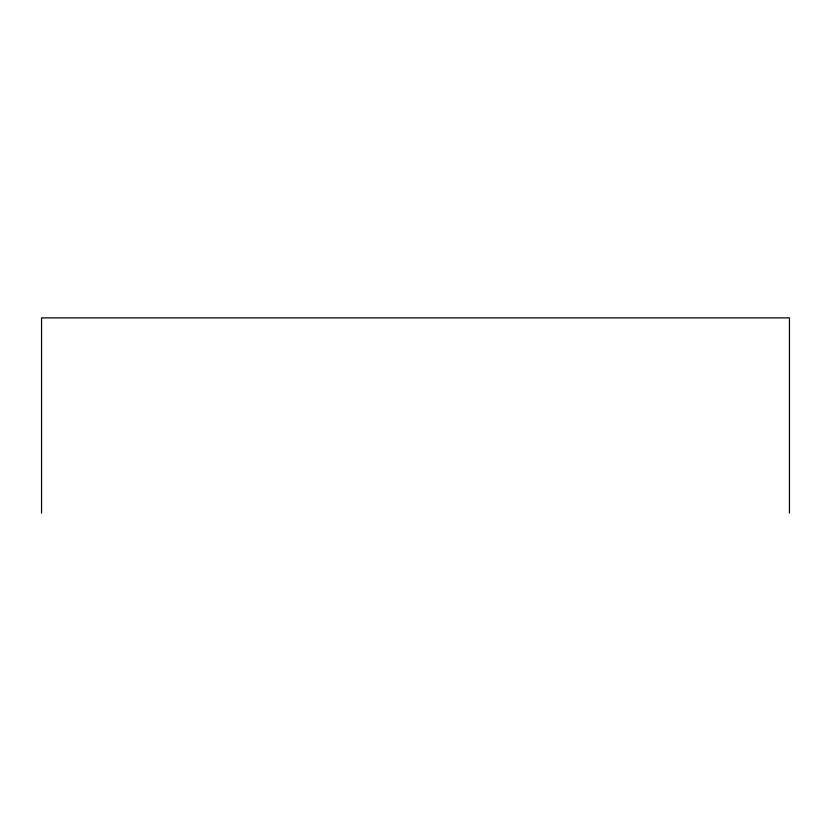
<?xml version="1.0" encoding="UTF-8"?>
<svg xmlns="http://www.w3.org/2000/svg" width="831" height="831" viewBox="0 0 831 831"><rect width="100%" height="100%" fill="white"/><g stroke="black" fill="none" stroke-linecap="round" stroke-linejoin="round"><path stroke-width="1.25" d="M789.45 513.122L789.45 317.878L41.55 317.878L41.55 513.122"/></g></svg>
